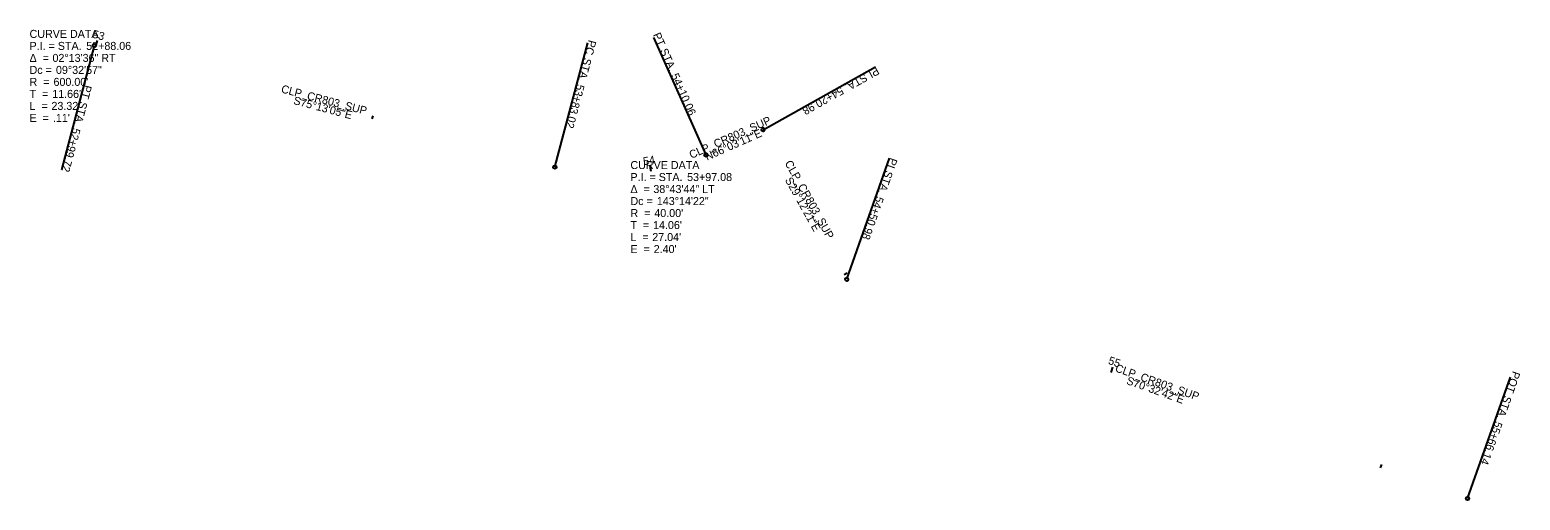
# Model space of a CAD drawing. Extents: x 1984146 to 1988426, y 752369 to 752822.
# Drawn here: x 1988165.7 to 1988426.4, y 752369 to 752451.3 of the extents above; entities that cross this region are included whole.
import ezdxf

# ---------------------------------------------------------------- set-up
doc = ezdxf.new("R2010")
doc.units = 0
for name, color, linetype in [('_CIVIL_CONSTRUCTION', 7, 'Continuous'), ('DR_P_Ditch', 7, 'Continuous'), ('DR_P_Drainage_Area', 7, 'Continuous'), ('DR_P_Flood_Boundary', 7, 'Continuous'), ('DR_P_Storm_Sewer', 7, 'Continuous'), ('DT_X_Island', 7, 'Continuous'), ('MD_P_Intersection_MatchLine', 7, 'Continuous'), ('PV_P_Bikeway', 7, 'Continuous'), ('PV_X_COP', 7, 'Continuous'), ('PV_X_EOP', 7, 'Continuous'), ('PV_X_Shoulder', 7, 'Continuous'), ('SC_Scratch1', 7, 'Continuous'), ('SC_Scratch2', 7, 'Continuous'), ('SC_Scratch3', 7, 'Continuous'), ('SC_Scratch4', 7, 'Continuous')]:
    doc.layers.add(name, color=color, linetype=linetype)

msp = doc.modelspace()

# ---------------------------------------------------------------- linework, layer by layer
at = {"layer": 'DR_P_Ditch'}
for p, q in [((1988177.28, 752448.43), (1988177.43, 752449.01)), ((1988274.38, 752426.48), (1988274.28, 752427.07)), ((1988354.83, 752391.29), (1988355.16, 752392.23))]:
    msp.add_line(p, q, dxfattribs=at)
at = {"layer": 'DR_P_Drainage_Area'}
for p, q in [((1988177.28, 752448.43), (1988177.53, 752449.4)), ((1988225.62, 752435.67), (1988225.77, 752436.25)), ((1988274.38, 752426.48), (1988274.22, 752427.46)), ((1988308.13, 752408.48), (1988308.66, 752408.77)), ((1988354.83, 752391.29), (1988355.16, 752392.23)), ((1988401.98, 752374.64), (1988402.18, 752375.2))]:
    msp.add_line(p, q, dxfattribs=at)
at = {"layer": 'DR_P_Storm_Sewer'}
for p, q in [((1988283.99, 752429.37), (1988274.86, 752449.93)), ((1988177, 752448.5), (1988171.26, 752426.75)), ((1988257.55, 752427.25), (1988263.29, 752449)), ((1988293.97, 752433.8), (1988313.61, 752444.78)), ((1988308.61, 752407.62), (1988316.11, 752428.83)), ((1988417.2, 752369.26), (1988424.69, 752390.48))]:
    msp.add_line(p, q, dxfattribs=at)
for centre in [(1988177, 752448.5), (1988293.97, 752433.8), (1988283.99, 752429.37), (1988257.55, 752427.25), (1988308.61, 752407.62), (1988417.2, 752369.26)]:
    msp.add_circle(centre, 0.3, dxfattribs=at)
at = {"layer": 'DT_X_Island'}
for p, q in [((1988283.99, 752429.37), (1988274.86, 752449.93)), ((1988177, 752448.5), (1988171.26, 752426.75)), ((1988257.55, 752427.25), (1988263.29, 752449)), ((1988293.97, 752433.8), (1988313.61, 752444.78)), ((1988308.61, 752407.62), (1988316.11, 752428.83)), ((1988417.2, 752369.26), (1988424.69, 752390.48))]:
    msp.add_line(p, q, dxfattribs=at)
for centre in [(1988177, 752448.5), (1988293.97, 752433.8), (1988283.99, 752429.37), (1988257.55, 752427.25), (1988308.61, 752407.62), (1988417.2, 752369.26)]:
    msp.add_circle(centre, 0.3, dxfattribs=at)
at = {"layer": 'MD_P_Intersection_MatchLine'}
msp.add_line((1988354.83, 752391.29), (1988355.03, 752391.86), dxfattribs=at)
at = {"layer": 'PV_X_COP'}
for p, q in [((1988283.99, 752429.37), (1988274.86, 752449.93)), ((1988177, 752448.5), (1988171.26, 752426.75)), ((1988257.55, 752427.25), (1988263.29, 752449)), ((1988293.97, 752433.8), (1988313.61, 752444.78)), ((1988308.61, 752407.62), (1988316.11, 752428.83)), ((1988417.2, 752369.26), (1988424.69, 752390.48))]:
    msp.add_line(p, q, dxfattribs=at)
for centre in [(1988177, 752448.5), (1988293.97, 752433.8), (1988283.99, 752429.37), (1988257.55, 752427.25), (1988308.61, 752407.62), (1988417.2, 752369.26)]:
    msp.add_circle(centre, 0.3, dxfattribs=at)

# ---------------------------------------------------------------- texts
at = {"layer": '_CIVIL_CONSTRUCTION'}
for s, p in [('CURVE DATA', (1988165.67, 752449.86)), ('P.I. = STA. ', (1988165.67, 752447.76)), ('52+88.06', (1988175.58, 752447.76)), ('Δ  = ', (1988165.67, 752445.66)), ('Dc = ', (1988165.67, 752443.56)), ('02°13\'36" RT', (1988169.68, 752445.66)), ('09°32\'57"', (1988170.29, 752443.56)), ('R  = ', (1988165.67, 752441.46)), ("600.00'", (1988169.86, 752441.46)), ('T  = ', (1988165.67, 752439.36)), ("11.66'", (1988169.64, 752439.36)), ('L  = ', (1988165.67, 752437.26)), ("23.32'", (1988169.5, 752437.26)), ('E  = ', (1988165.67, 752435.16)), (".11'", (1988169.75, 752435.16)), ('CURVE DATA', (1988270.77, 752426.91)), ('Δ  = ', (1988270.77, 752422.71)), ('P.I. = STA. ', (1988270.77, 752424.81)), ('38°43\'44" LT', (1988274.78, 752422.71)), ('53+97.08', (1988280.68, 752424.81)), ('Dc = ', (1988270.77, 752420.61)), ('143°14\'22"', (1988275.39, 752420.61)), ('R  = ', (1988270.77, 752418.51)), ("40.00'", (1988274.95, 752418.51)), ('T  = ', (1988270.77, 752416.41)), ("14.06'", (1988274.73, 752416.41)), ('L  = ', (1988270.77, 752414.31)), ('E  = ', (1988270.77, 752412.21)), ("27.04'", (1988274.59, 752414.31)), ("2.40'", (1988274.84, 752412.21))]:
    msp.add_text(s, height=1.4, dxfattribs=at).set_placement(p)
at = {"layer": 'DR_P_Ditch'}
msp.add_text('55', height=1.4, rotation=340.5451, dxfattribs=at).set_placement((1988354.22, 752392.85))
at = {"layer": 'DR_P_Drainage_Area'}
for s, rotation, p in [('53', 345.2181, (1988176.56, 752449.93)), ('54', 9.54, (1988273.11, 752427.55)), ('55', 340.5451, (1988354.22, 752392.85))]:
    msp.add_text(s, height=1.4, rotation=rotation, dxfattribs=at).set_placement(p)
at = {"layer": 'DR_P_Flood_Boundary'}
for s, rotation, p in [('S75°13\'05"E', 345.2181, (1988211.73, 752438.3)), ('N66°03\'11"E', 23.9471, (1988284.19, 752428.37)), ('S29°12\'21"E', 299.2057, (1988297.75, 752425)), ('S70°32\'42"E', 340.5451, (1988357.41, 752389.32))]:
    msp.add_text(s, height=1.4, rotation=rotation, dxfattribs=at).set_placement(p)
at = {"layer": 'DR_P_Storm_Sewer'}
for s, rotation, p in [('PT', 293.9471, (1988274.67, 752450.41)), ('PC', 255.2181, (1988263.47, 752449.59)), (' STA. ', 293.9471, (1988275.69, 752448.12)), (' STA. ', 255.2181, (1988262.77, 752446.96)), ('PI', 209.2057, (1988313.78, 752444.85)), ('54+10.06', 293.9471, (1988277.83, 752443.29)), (' STA. ', 209.2057, (1988312.17, 752443.95)), ('PT', 255.2181, (1988175.24, 752441.73)), ('53+83.02', 255.2181, (1988261.42, 752441.85)), ('54+20.98', 209.2057, (1988307.55, 752441.37)), (' STA. ', 255.2181, (1988174.6, 752439.32)), ('52+99.72', 255.2181, (1988173.25, 752434.2)), (' STA. ', 250.5451, (1988315.57, 752427.25)), ('PI', 250.5451, (1988316.19, 752429)), ('54+50.98', 250.5451, (1988313.81, 752422.26)), ('POT', 250.5451, (1988425.13, 752391.65)), (' STA. ', 250.5451, (1988423.79, 752387.85)), ('55+66.14', 250.5451, (1988422.03, 752382.87))]:
    msp.add_text(s, height=1.4, rotation=rotation, dxfattribs=at).set_placement(p)
at = {"layer": 'DT_X_Island'}
for s, rotation, p in [('PT', 293.9471, (1988274.67, 752450.41)), ('PC', 255.2181, (1988263.47, 752449.59)), (' STA. ', 293.9471, (1988275.69, 752448.12)), (' STA. ', 255.2181, (1988262.77, 752446.96)), ('PI', 209.2057, (1988313.78, 752444.85)), ('54+10.06', 293.9471, (1988277.83, 752443.29)), (' STA. ', 209.2057, (1988312.17, 752443.95)), ('PT', 255.2181, (1988175.24, 752441.73)), ('53+83.02', 255.2181, (1988261.42, 752441.85)), ('54+20.98', 209.2057, (1988307.55, 752441.37)), (' STA. ', 255.2181, (1988174.6, 752439.32)), ('52+99.72', 255.2181, (1988173.25, 752434.2)), (' STA. ', 250.5451, (1988315.57, 752427.25)), ('PI', 250.5451, (1988316.19, 752429)), ('54+50.98', 250.5451, (1988313.81, 752422.26)), ('POT', 250.5451, (1988425.13, 752391.65)), (' STA. ', 250.5451, (1988423.79, 752387.85)), ('55+66.14', 250.5451, (1988422.03, 752382.87))]:
    msp.add_text(s, height=1.4, rotation=rotation, dxfattribs=at).set_placement(p)
at = {"layer": 'PV_P_Bikeway'}
for rotation, p in [(345.2181, (1988209.57, 752440.33)), (23.9471, (1988281.43, 752428.68)), (299.2057, (1988297.71, 752427.96)), (340.5451, (1988355.43, 752391.52))]:
    msp.add_text('CLP_CR803_SUP', height=1.4, rotation=rotation, dxfattribs=at).set_placement(p)
at = {"layer": 'PV_X_COP'}
for s, rotation, p in [('PT', 293.9471, (1988274.67, 752450.41)), ('PC', 255.2181, (1988263.47, 752449.59)), (' STA. ', 293.9471, (1988275.69, 752448.12)), (' STA. ', 255.2181, (1988262.77, 752446.96)), ('PI', 209.2057, (1988313.78, 752444.85)), ('54+10.06', 293.9471, (1988277.83, 752443.29)), (' STA. ', 209.2057, (1988312.17, 752443.95)), ('PT', 255.2181, (1988175.24, 752441.73)), ('53+83.02', 255.2181, (1988261.42, 752441.85)), ('54+20.98', 209.2057, (1988307.55, 752441.37)), (' STA. ', 255.2181, (1988174.6, 752439.32)), ('52+99.72', 255.2181, (1988173.25, 752434.2)), (' STA. ', 250.5451, (1988315.57, 752427.25)), ('PI', 250.5451, (1988316.19, 752429)), ('54+50.98', 250.5451, (1988313.81, 752422.26)), ('POT', 250.5451, (1988425.13, 752391.65)), (' STA. ', 250.5451, (1988423.79, 752387.85)), ('55+66.14', 250.5451, (1988422.03, 752382.87))]:
    msp.add_text(s, height=1.4, rotation=rotation, dxfattribs=at).set_placement(p)
at = {"layer": 'PV_X_EOP'}
for rotation, p in [(345.2181, (1988209.57, 752440.33)), (23.9471, (1988281.43, 752428.68)), (299.2057, (1988297.71, 752427.96)), (340.5451, (1988355.43, 752391.52))]:
    msp.add_text('CLP_CR803_SUP', height=1.4, rotation=rotation, dxfattribs=at).set_placement(p)
at = {"layer": 'PV_X_Shoulder'}
for s, p in [('CURVE DATA', (1988165.67, 752449.86)), ('P.I. = STA. ', (1988165.67, 752447.76)), ('52+88.06', (1988175.58, 752447.76)), ('Δ  = ', (1988165.67, 752445.66)), ('Dc = ', (1988165.67, 752443.56)), ('02°13\'36" RT', (1988169.68, 752445.66)), ('09°32\'57"', (1988170.29, 752443.56)), ('R  = ', (1988165.67, 752441.46)), ("600.00'", (1988169.86, 752441.46)), ('T  = ', (1988165.67, 752439.36)), ("11.66'", (1988169.64, 752439.36)), ('L  = ', (1988165.67, 752437.26)), ("23.32'", (1988169.5, 752437.26)), ('E  = ', (1988165.67, 752435.16)), (".11'", (1988169.75, 752435.16)), ('CURVE DATA', (1988270.77, 752426.91)), ('Δ  = ', (1988270.77, 752422.71)), ('P.I. = STA. ', (1988270.77, 752424.81)), ('38°43\'44" LT', (1988274.78, 752422.71)), ('53+97.08', (1988280.68, 752424.81)), ('Dc = ', (1988270.77, 752420.61)), ('143°14\'22"', (1988275.39, 752420.61)), ('R  = ', (1988270.77, 752418.51)), ("40.00'", (1988274.95, 752418.51)), ('T  = ', (1988270.77, 752416.41)), ("14.06'", (1988274.73, 752416.41)), ('L  = ', (1988270.77, 752414.31)), ('E  = ', (1988270.77, 752412.21)), ("27.04'", (1988274.59, 752414.31)), ("2.40'", (1988274.84, 752412.21))]:
    msp.add_text(s, height=1.4, dxfattribs=at).set_placement(p)
at = {"layer": 'SC_Scratch1'}
for s, p in [('CURVE DATA', (1988165.67, 752449.86)), ('P.I. = STA. ', (1988165.67, 752447.76)), ('52+88.06', (1988175.58, 752447.76)), ('Δ  = ', (1988165.67, 752445.66)), ('Dc = ', (1988165.67, 752443.56)), ('02°13\'36" RT', (1988169.68, 752445.66)), ('09°32\'57"', (1988170.29, 752443.56)), ('R  = ', (1988165.67, 752441.46)), ("600.00'", (1988169.86, 752441.46)), ('T  = ', (1988165.67, 752439.36)), ("11.66'", (1988169.64, 752439.36)), ('L  = ', (1988165.67, 752437.26)), ("23.32'", (1988169.5, 752437.26)), ('E  = ', (1988165.67, 752435.16)), (".11'", (1988169.75, 752435.16)), ('CURVE DATA', (1988270.77, 752426.91)), ('Δ  = ', (1988270.77, 752422.71)), ('P.I. = STA. ', (1988270.77, 752424.81)), ('38°43\'44" LT', (1988274.78, 752422.71)), ('53+97.08', (1988280.68, 752424.81)), ('Dc = ', (1988270.77, 752420.61)), ('143°14\'22"', (1988275.39, 752420.61)), ('R  = ', (1988270.77, 752418.51)), ("40.00'", (1988274.95, 752418.51)), ('T  = ', (1988270.77, 752416.41)), ("14.06'", (1988274.73, 752416.41)), ('L  = ', (1988270.77, 752414.31)), ('E  = ', (1988270.77, 752412.21)), ("27.04'", (1988274.59, 752414.31)), ("2.40'", (1988274.84, 752412.21))]:
    msp.add_text(s, height=1.4, dxfattribs=at).set_placement(p)
at = {"layer": 'SC_Scratch2'}
for s, rotation, p in [('S75°13\'05"E', 345.2181, (1988211.73, 752438.3)), ('N66°03\'11"E', 23.9471, (1988284.19, 752428.37)), ('S29°12\'21"E', 299.2057, (1988297.75, 752425)), ('S70°32\'42"E', 340.5451, (1988357.41, 752389.32))]:
    msp.add_text(s, height=1.4, rotation=rotation, dxfattribs=at).set_placement(p)
at = {"layer": 'SC_Scratch3'}
for s, rotation, p in [('S75°13\'05"E', 345.2181, (1988211.73, 752438.3)), ('N66°03\'11"E', 23.9471, (1988284.19, 752428.37)), ('S29°12\'21"E', 299.2057, (1988297.75, 752425)), ('S70°32\'42"E', 340.5451, (1988357.41, 752389.32))]:
    msp.add_text(s, height=1.4, rotation=rotation, dxfattribs=at).set_placement(p)
at = {"layer": 'SC_Scratch4'}
for rotation, p in [(345.2181, (1988209.57, 752440.33)), (23.9471, (1988281.43, 752428.68)), (299.2057, (1988297.71, 752427.96)), (340.5451, (1988355.43, 752391.52))]:
    msp.add_text('CLP_CR803_SUP', height=1.4, rotation=rotation, dxfattribs=at).set_placement(p)

doc.saveas('drawing.dxf')
